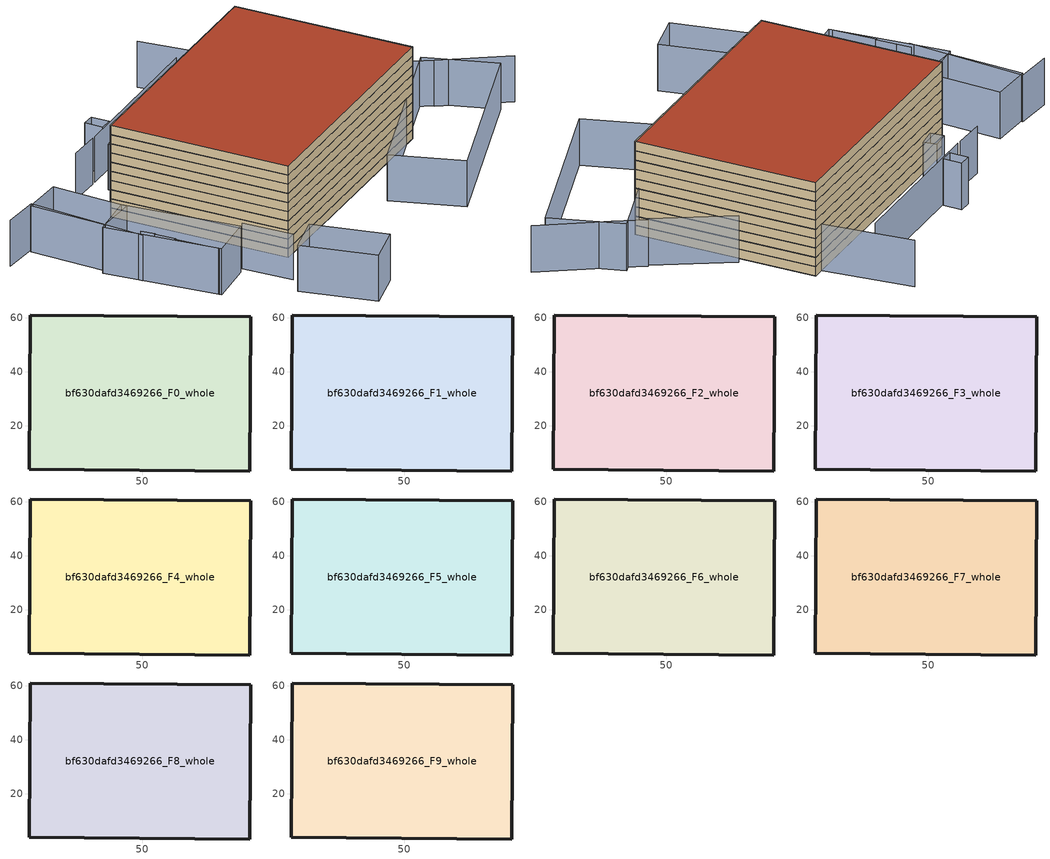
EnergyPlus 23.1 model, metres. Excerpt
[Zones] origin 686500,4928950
bf630dafd3469266_F0_whole
 floor ground (EU_floor_Construction): 89.9,3.21 90.36,60.42 8.53,61.08 8.07,3.86 z0
 wall outside (EU_wall_Construction): 8.07,3.86 8.53,61.08 90.36,60.42 89.9,3.21 8.07,3.86 z0:3
bf630dafd3469266_F1_whole
 floor to bf630dafd3469266_F0_whole (EU_floor_Construction): 89.9,3.21 90.36,60.42 8.52,61.08 8.07,3.86 z3
 wall outside (EU_wall_Construction): 8.07,3.86 8.53,61.08 90.36,60.42 89.9,3.21 8.07,3.86 z3:6
bf630dafd3469266_F2_whole
 floor to bf630dafd3469266_F1_whole (EU_floor_Construction): 89.9,3.21 90.36,60.42 8.52,61.08 8.07,3.86 z6
 wall outside (EU_wall_Construction): 8.07,3.86 8.53,61.08 90.36,60.42 89.9,3.21 8.07,3.86 z6:9
bf630dafd3469266_F3_whole
 floor to bf630dafd3469266_F2_whole (EU_floor_Construction): 89.9,3.21 90.36,60.42 8.52,61.08 8.07,3.86 z9
 wall outside (EU_wall_Construction): 8.07,3.86 8.53,61.08 90.36,60.42 89.9,3.21 8.07,3.86 z9:12
bf630dafd3469266_F4_whole
 floor to bf630dafd3469266_F3_whole (EU_floor_Construction): 89.9,3.21 90.36,60.42 8.52,61.08 8.07,3.86 z12
 wall outside (EU_wall_Construction): 8.07,3.86 8.53,61.08 90.36,60.42 89.9,3.21 8.07,3.86 z12:15
bf630dafd3469266_F5_whole
 floor to bf630dafd3469266_F4_whole (EU_floor_Construction): 89.9,3.21 90.36,60.42 8.52,61.08 8.07,3.86 z15
 wall outside (EU_wall_Construction): 8.07,3.86 8.53,61.08 90.36,60.42 89.9,3.21 8.07,3.86 z15:18
bf630dafd3469266_F6_whole
 floor to bf630dafd3469266_F5_whole (EU_floor_Construction): 89.9,3.21 90.36,60.42 8.52,61.08 8.07,3.86 z18
 wall outside (EU_wall_Construction): 8.07,3.86 8.53,61.08 90.36,60.42 89.9,3.21 8.07,3.86 z18:21
bf630dafd3469266_F7_whole
 floor to bf630dafd3469266_F6_whole (EU_floor_Construction): 89.9,3.21 90.36,60.42 8.52,61.08 8.07,3.86 z21
 wall outside (EU_wall_Construction): 8.07,3.86 8.53,61.08 90.36,60.42 89.9,3.21 8.07,3.86 z21:24
bf630dafd3469266_F8_whole
 floor to bf630dafd3469266_F7_whole (EU_floor_Construction): 89.9,3.21 90.36,60.42 8.52,61.08 8.07,3.86 z24
 wall outside (EU_wall_Construction): 8.07,3.86 8.53,61.08 90.36,60.42 89.9,3.21 8.07,3.86 z24:27
bf630dafd3469266_F9_whole
 floor to bf630dafd3469266_F8_whole (EU_floor_Construction): 89.9,3.21 90.36,60.42 8.52,61.08 8.07,3.86 z27
 wall outside (EU_wall_Construction): 8.07,3.86 8.53,61.08 90.36,60.42 89.9,3.21 8.07,3.86 z27:30
 roof outside (EU_roof_Construction): 90.36,60.42 89.9,3.21 8.07,3.86 8.53,61.08 z30
shading: -3.84,12.87 -3.56,-3.38 / 123.15,-13.64 110.64,6.17 / 110.93,5.78 105.52,14.84 / -21.21,26.12 -20.81,12.02 / -20.97,32.63 -20.8,26.08 / -20.88,37.15 -20.7,32.64 / -31.27,74.07 -19.52,73.02 / -19.52,73.02 -22.86,35.57 / 105.06,14.57 92.16,37 / 88.89,37.24 84.02,88.57 / 79.74,74.05 25.86,74.31 / 24.48,74.37 14.16,74.87 / 8.41,-28.72 -4.6,-31.23 / -4.6,-31.23 -9.18,-7.52 / -9.18,-7.52 3.83,-5.01 / 3.83,-5.01 8.41,-28.72 / 52.23,-6.68 110.52,10.48 / 110.52,10.48 117.16,-12.07 / 117.16,-12.07 58.86,-29.23 / 58.86,-29.23 52.23,-6.68 / -8.65,49.29 -5.82,12.43 / -5.82,12.43 -20.74,11.29 / -20.74,11.29 -23.57,48.14 / -23.57,48.14 -8.65,49.29 / -22.04,48.26 -20.53,72.55 / -20.53,72.55 -7.26,71.72 / -7.26,71.72 -8.77,47.43 / -8.77,47.43 -22.04,48.26 / 23.7,64.55 23.31,68.77 / 23.31,68.77 28.94,69.29 / 28.94,69.29 29.33,65.07 / 29.33,65.07 23.7,64.55 / 36.03,74.6 31.99,74.72 / 31.99,74.72 32.17,80.54 / 32.17,80.54 36.21,80.42 / 36.21,80.42 36.03,74.6 z0:15
[Building]
EU S2 Campaign: North Axis=0; Terrain=City; Solar Distribution=FullExterior
[Site:Location]
Bologna: Latitude=44.5; Longitude=11.25; Time Zone=1; Elevation=37
[SizingPeriod:WeatherFileDays]
AnnualSizingPeriod: Begin Month=1; Begin Day of Month=1; End Month=12; End Day of Month=31; Day of Week for Start Day=Monday; Use Weather File Daylight Saving Period=No; Use Weather File Rain and Snow Indicators=No
[MATERIAL]
EU_InternalMass_Material: Roughness=MediumRough; Thickness=0.1; Conductivity=1; Density=1800; Specific Heat=900; Thermal Absorptance=0.9; Solar Absorptance=0.7; Visible Absorptance=0.7
[MATERIAL:NOMASS] Roughness=MediumRough; Thermal Absorptance=0.9; Solar Absorptance=0.7; Visible Absorptance=0.7
Name | Thermal Resistance
EU_wall_NoMass | 0.905828
EU_roof_NoMass | 0.37593
EU_floor_NoMass | 0.67114
[CONSTRUCTION]
EU_wall_Construction: EU_wall_NoMass
EU_roof_Construction: EU_roof_NoMass
EU_floor_Construction: EU_floor_NoMass
EU_InternalMass_Construction: EU_InternalMass_Material
[ZONE] Type=1; Multiplier=1; Ceiling Height=autocalculate; Volume=14047.6; Floor Area=autocalculate; Part of Total Floor Area=Yes
bf630dafd3469266_F0_whole; bf630dafd3469266_F1_whole; bf630dafd3469266_F2_whole; bf630dafd3469266_F3_whole; bf630dafd3469266_F4_whole; bf630dafd3469266_F5_whole; bf630dafd3469266_F6_whole; bf630dafd3469266_F7_whole; bf630dafd3469266_F8_whole; bf630dafd3469266_F9_whole
[INTERNALMASS] Construction=EU_InternalMass_Construction; Surface Area=4682.55
Name | Zone or ZoneList
bf630dafd3469266_F0_whole_EU_InternalMass | bf630dafd3469266_F0_whole
bf630dafd3469266_F1_whole_EU_InternalMass | bf630dafd3469266_F1_whole
bf630dafd3469266_F2_whole_EU_InternalMass | bf630dafd3469266_F2_whole
bf630dafd3469266_F3_whole_EU_InternalMass | bf630dafd3469266_F3_whole
bf630dafd3469266_F4_whole_EU_InternalMass | bf630dafd3469266_F4_whole
bf630dafd3469266_F5_whole_EU_InternalMass | bf630dafd3469266_F5_whole
bf630dafd3469266_F6_whole_EU_InternalMass | bf630dafd3469266_F6_whole
bf630dafd3469266_F7_whole_EU_InternalMass | bf630dafd3469266_F7_whole
bf630dafd3469266_F8_whole_EU_InternalMass | bf630dafd3469266_F8_whole
bf630dafd3469266_F9_whole_EU_InternalMass | bf630dafd3469266_F9_whole
[OTHEREQUIPMENT] Fuel Type=Electricity; Design Level Calculation Method=Watts/Area; Power per Zone Floor Area=1; Fraction Latent=0; Fraction Radiant=0; Fraction Lost=0; Carbon Dioxide Generation Rate=0; EndUse Subcategory=EU_Step8_InternalGains
Name | Zone or ZoneList or Space or SpaceList | Schedule
EU_Step8_InternalGain_bf630dafd3469266_F0_whole_f000 | bf630dafd3469266_F0_whole | EU_Step8_GainSchedule_bf630dafd3469266_F0_whole_f000
EU_Step8_InternalGain_bf630dafd3469266_F1_whole_f000 | bf630dafd3469266_F1_whole | EU_Step8_GainSchedule_bf630dafd3469266_F1_whole_f000
EU_Step8_InternalGain_bf630dafd3469266_F2_whole_f000 | bf630dafd3469266_F2_whole | EU_Step8_GainSchedule_bf630dafd3469266_F2_whole_f000
EU_Step8_InternalGain_bf630dafd3469266_F3_whole_f000 | bf630dafd3469266_F3_whole | EU_Step8_GainSchedule_bf630dafd3469266_F3_whole_f000
EU_Step8_InternalGain_bf630dafd3469266_F4_whole_f000 | bf630dafd3469266_F4_whole | EU_Step8_GainSchedule_bf630dafd3469266_F4_whole_f000
EU_Step8_InternalGain_bf630dafd3469266_F5_whole_f000 | bf630dafd3469266_F5_whole | EU_Step8_GainSchedule_bf630dafd3469266_F5_whole_f000
EU_Step8_InternalGain_bf630dafd3469266_F6_whole_f000 | bf630dafd3469266_F6_whole | EU_Step8_GainSchedule_bf630dafd3469266_F6_whole_f000
EU_Step8_InternalGain_bf630dafd3469266_F7_whole_f000 | bf630dafd3469266_F7_whole | EU_Step8_GainSchedule_bf630dafd3469266_F7_whole_f000
EU_Step8_InternalGain_bf630dafd3469266_F8_whole_f000 | bf630dafd3469266_F8_whole | EU_Step8_GainSchedule_bf630dafd3469266_F8_whole_f000
EU_Step8_InternalGain_bf630dafd3469266_F9_whole_f000 | bf630dafd3469266_F9_whole | EU_Step8_GainSchedule_bf630dafd3469266_F9_whole_f000
[ZONEVENTILATION:DESIGNFLOWRATE] Schedule=EU_AlwaysOn; Design Flow Rate Calculation Method=AirChanges/Hour; Air Changes per Hour=0.73129; Ventilation Type=Natural; Fan Pressure Rise=0; Fan Total Efficiency=1; Constant Term Coefficient=1; Temperature Term Coefficient=0; Velocity Term Coefficient=0; Velocity Squared Term Coefficient=0; Minimum Indoor Temperature=-100; Maximum Indoor Temperature=100; Delta Temperature=-100; Minimum Outdoor Temperature=-100; Maximum Outdoor Temperature=100; Maximum Wind Speed=40
Name | Zone or ZoneList or Space or SpaceList
EU_ConstantAir_bf630dafd3469266_F0_whole | bf630dafd3469266_F0_whole
EU_ConstantAir_bf630dafd3469266_F1_whole | bf630dafd3469266_F1_whole
EU_ConstantAir_bf630dafd3469266_F2_whole | bf630dafd3469266_F2_whole
EU_ConstantAir_bf630dafd3469266_F3_whole | bf630dafd3469266_F3_whole
EU_ConstantAir_bf630dafd3469266_F4_whole | bf630dafd3469266_F4_whole
EU_ConstantAir_bf630dafd3469266_F5_whole | bf630dafd3469266_F5_whole
EU_ConstantAir_bf630dafd3469266_F6_whole | bf630dafd3469266_F6_whole
EU_ConstantAir_bf630dafd3469266_F7_whole | bf630dafd3469266_F7_whole
EU_ConstantAir_bf630dafd3469266_F8_whole | bf630dafd3469266_F8_whole
EU_ConstantAir_bf630dafd3469266_F9_whole | bf630dafd3469266_F9_whole
[HVACTEMPLATE:THERMOSTAT] Constant Heating Setpoint=20; Constant Cooling Setpoint=50
EU_HeatOnly_bf630dafd3469266_F0_whole; EU_HeatOnly_bf630dafd3469266_F1_whole; EU_HeatOnly_bf630dafd3469266_F2_whole; EU_HeatOnly_bf630dafd3469266_F3_whole; EU_HeatOnly_bf630dafd3469266_F4_whole; EU_HeatOnly_bf630dafd3469266_F5_whole; EU_HeatOnly_bf630dafd3469266_F6_whole; EU_HeatOnly_bf630dafd3469266_F7_whole; EU_HeatOnly_bf630dafd3469266_F8_whole; EU_HeatOnly_bf630dafd3469266_F9_whole
[HVACTEMPLATE:ZONE:IDEALLOADSAIRSYSTEM] System Availability Schedule=EU_AlwaysOn; Maximum Heating Supply Air Temperature=50; Minimum Cooling Supply Air Temperature=13; Maximum Heating Supply Air Humidity Ratio=0.0156; Minimum Cooling Supply Air Humidity Ratio=0.0077; Heating Limit=NoLimit; Cooling Limit=NoLimit; Heating Availability Schedule=EU_AlwaysOn; Cooling Availability Schedule=EU_CoolingOff; Dehumidification Control Type=ConstantSensibleHeatRatio; Cooling Sensible Heat Ratio=0.7; Dehumidification Setpoint=60; Humidification Control Type=None; Humidification Setpoint=30; Outdoor Air Method=None; Outdoor Air Flow Rate per Person=0.00944; Outdoor Air Flow Rate per Zone Floor Area=0; Outdoor Air Flow Rate per Zone=0; Demand Controlled Ventilation Type=None; Outdoor Air Economizer Type=NoEconomizer; Heat Recovery Type=None; Sensible Heat Recovery Effectiveness=0.7; Latent Heat Recovery Effectiveness=0.65
Name | Template Thermostat
bf630dafd3469266_F0_whole | EU_HeatOnly_bf630dafd3469266_F0_whole
bf630dafd3469266_F1_whole | EU_HeatOnly_bf630dafd3469266_F1_whole
bf630dafd3469266_F2_whole | EU_HeatOnly_bf630dafd3469266_F2_whole
bf630dafd3469266_F3_whole | EU_HeatOnly_bf630dafd3469266_F3_whole
bf630dafd3469266_F4_whole | EU_HeatOnly_bf630dafd3469266_F4_whole
bf630dafd3469266_F5_whole | EU_HeatOnly_bf630dafd3469266_F5_whole
bf630dafd3469266_F6_whole | EU_HeatOnly_bf630dafd3469266_F6_whole
bf630dafd3469266_F7_whole | EU_HeatOnly_bf630dafd3469266_F7_whole
bf630dafd3469266_F8_whole | EU_HeatOnly_bf630dafd3469266_F8_whole
bf630dafd3469266_F9_whole | EU_HeatOnly_bf630dafd3469266_F9_whole
[SIZING:ZONE] Zone Cooling Design Supply Air Temperature Input Method=SupplyAirTemperature; Zone Cooling Design Supply Air Temperature=13; Zone Heating Design Supply Air Temperature Input Method=SupplyAirTemperature; Zone Heating Design Supply Air Temperature=50; Zone Cooling Design Supply Air Humidity Ratio=0.008; Zone Heating Design Supply Air Humidity Ratio=0.008; Cooling Design Air Flow Method=DesignDay; Cooling Design Air Flow Rate=0; Cooling Minimum Air Flow per Zone Floor Area=0.000762; Cooling Minimum Air Flow=0; Cooling Minimum Air Flow Fraction=0.2; Heating Design Air Flow Method=DesignDay; Heating Design Air Flow Rate=0; Heating Maximum Air Flow per Zone Floor Area=0.002032; Heating Maximum Air Flow=0.141576; Heating Maximum Air Flow Fraction=0.3; Account for Dedicated Outdoor Air System=No; Dedicated Outdoor Air System Control Strategy=NeutralSupplyAir; Dedicated Outdoor Air Low Setpoint Temperature for Design=autosize; Dedicated Outdoor Air High Setpoint Temperature for Design=autosize; Zone Load Sizing Method=Sensible Load Only No Latent Load; Zone Latent Cooling Design Supply Air Humidity Ratio Input Method=HumidityRatioDifference; Zone Cooling Design Supply Air Humidity Ratio Difference=0.005; Zone Latent Heating Design Supply Air Humidity Ratio Input Method=HumidityRatioDifference; Zone Humidification Design Supply Air Humidity Ratio Difference=0.005
bf630dafd3469266_F0_whole; bf630dafd3469266_F1_whole; bf630dafd3469266_F2_whole; bf630dafd3469266_F3_whole; bf630dafd3469266_F4_whole; bf630dafd3469266_F5_whole; bf630dafd3469266_F6_whole; bf630dafd3469266_F7_whole; bf630dafd3469266_F8_whole; bf630dafd3469266_F9_whole
[SCHEDULE:CONSTANT]
Name | Hourly Value
EU_AlwaysOn | 1
EU_CoolingOff | 0
[SCHEDULE:FILE] Column Number=1; Rows to Skip at Top=0; Number of Hours of Data=8760; Column Separator=Comma; Interpolate to Timestep=No; Minutes per Item=60; Adjust Schedule for Daylight Savings=Yes
Name | File
EU_Step8_GainSchedule_bf630dafd3469266_F0_whole_f000 | ../../schedules/bf630dafd3469266/bf630dafd3469266_F0_whole_f000_gain.csv
EU_Step8_GainSchedule_bf630dafd3469266_F1_whole_f000 | ../../schedules/bf630dafd3469266/bf630dafd3469266_F1_whole_f000_gain.csv
EU_Step8_GainSchedule_bf630dafd3469266_F2_whole_f000 | ../../schedules/bf630dafd3469266/bf630dafd3469266_F2_whole_f000_gain.csv
EU_Step8_GainSchedule_bf630dafd3469266_F3_whole_f000 | ../../schedules/bf630dafd3469266/bf630dafd3469266_F3_whole_f000_gain.csv
EU_Step8_GainSchedule_bf630dafd3469266_F4_whole_f000 | ../../schedules/bf630dafd3469266/bf630dafd3469266_F4_whole_f000_gain.csv
EU_Step8_GainSchedule_bf630dafd3469266_F5_whole_f000 | ../../schedules/bf630dafd3469266/bf630dafd3469266_F5_whole_f000_gain.csv
EU_Step8_GainSchedule_bf630dafd3469266_F6_whole_f000 | ../../schedules/bf630dafd3469266/bf630dafd3469266_F6_whole_f000_gain.csv
EU_Step8_GainSchedule_bf630dafd3469266_F7_whole_f000 | ../../schedules/bf630dafd3469266/bf630dafd3469266_F7_whole_f000_gain.csv
EU_Step8_GainSchedule_bf630dafd3469266_F8_whole_f000 | ../../schedules/bf630dafd3469266/bf630dafd3469266_F8_whole_f000_gain.csv
EU_Step8_GainSchedule_bf630dafd3469266_F9_whole_f000 | ../../schedules/bf630dafd3469266/bf630dafd3469266_F9_whole_f000_gain.csv
